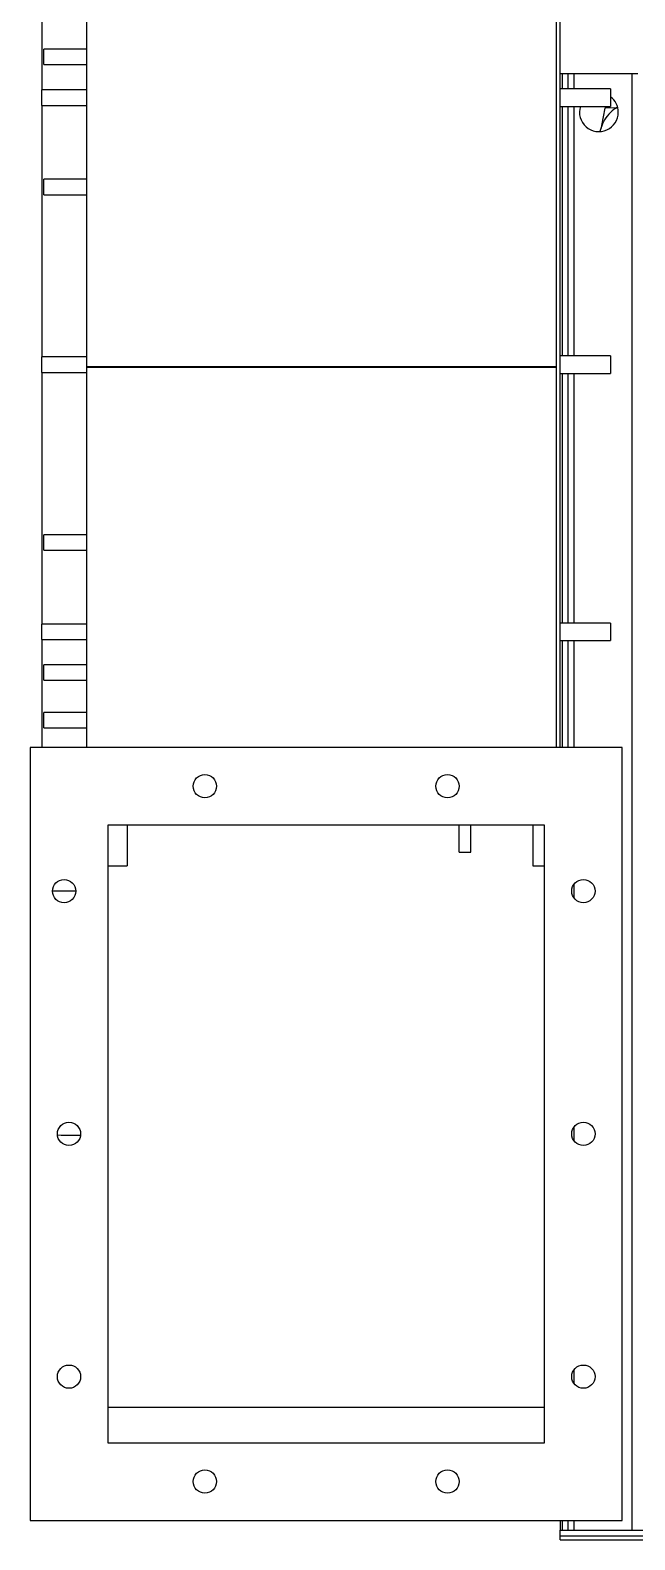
# Model space of a CAD drawing. Header units: millimetres. Extents: x 2 to 418, y 2 to 295.
# Drawn here: x 134.6 to 165.8, y 165.3 to 243 of the extents above; entities that cross this region are included whole.
import ezdxf

# ---------------------------------------------------------------- set-up
doc = ezdxf.new("R2010")
doc.units = ezdxf.units.MM

msp = doc.modelspace()

# ---------------------------------------------------------------- linework, layer by layer
at = {"color": 7, "linetype": 'Continuous', "lineweight": 25}
for p, q in [((137.548, 263.42), (137.548, 225.677)), ((161.748, 263.42), (161.748, 225.677)), ((161.948, 240.396), (161.948, 255.021)), ((135.248, 249.187), (135.248, 239.921)), ((137.548, 242.02), (135.348, 242.02)), ((135.348, 241.42), (135.348, 242.02)), ((135.348, 241.22), (135.348, 241.42)), ((135.348, 241.22), (137.548, 241.22)), ((161.948, 240.771), (162.048, 240.771)), ((161.948, 206.071), (161.948, 240.396)), ((162.048, 240.771), (162.348, 240.771)), ((162.348, 240.771), (162.348, 239.971)), ((162.348, 240.771), (162.648, 240.771)), ((162.648, 240.771), (165.648, 240.771)), ((165.648, 240.771), (165.648, 165.771)), ((165.648, 240.771), (165.948, 240.771)), ((137.548, 239.921), (135.248, 239.921)), ((135.248, 239.175), (135.248, 239.921)), ((164.548, 239.971), (161.948, 239.971)), ((164.548, 239.971), (164.548, 239.071)), ((135.248, 239.121), (135.248, 239.175)), ((135.248, 239.121), (137.548, 239.121)), ((135.248, 239.121), (135.248, 226.171)), ((161.948, 239.071), (164.548, 239.071)), ((162.348, 239.071), (162.348, 226.221)), ((137.548, 235.321), (135.348, 235.321)), ((135.348, 234.575), (135.348, 235.321)), ((135.348, 234.521), (135.348, 234.575)), ((135.348, 234.521), (137.548, 234.521)), ((164.548, 226.221), (161.948, 226.221)), ((164.548, 226.221), (164.548, 225.321)), ((137.548, 226.171), (135.248, 226.171)), ((135.248, 225.371), (135.248, 226.171)), ((137.548, 225.677), (161.748, 225.677)), ((137.548, 225.677), (137.548, 225.646)), ((137.548, 225.646), (161.748, 225.646)), ((137.548, 225.646), (137.548, 206.071)), ((161.748, 225.677), (161.748, 225.646)), ((161.748, 225.646), (161.748, 206.071)), ((135.248, 225.371), (137.548, 225.371)), ((135.248, 225.371), (135.248, 212.421)), ((161.948, 225.321), (164.548, 225.321)), ((162.348, 225.321), (162.348, 212.471)), ((137.548, 217.021), (135.348, 217.021)), ((135.348, 216.221), (135.348, 217.021)), ((135.348, 216.221), (137.548, 216.221)), ((137.548, 212.421), (135.248, 212.421)), ((135.248, 211.621), (135.248, 212.421)), ((164.548, 212.471), (161.948, 212.471)), ((164.548, 212.471), (164.548, 212.411)), ((164.548, 212.411), (164.548, 211.571)), ((135.248, 211.621), (137.548, 211.621)), ((135.248, 211.621), (135.248, 206.071)), ((161.948, 211.571), (164.548, 211.571)), ((162.348, 211.571), (162.348, 206.071)), ((137.548, 210.323), (135.348, 210.323)), ((135.348, 209.523), (135.348, 210.323)), ((135.348, 209.523), (137.548, 209.523)), ((137.548, 207.871), (135.348, 207.871)), ((135.348, 207.071), (135.348, 207.871)), ((135.348, 207.071), (137.548, 207.071)), ((134.648, 206.071), (134.648, 166.271)), ((165.148, 206.071), (134.648, 206.071)), ((165.148, 166.271), (165.148, 206.071)), ((161.148, 202.071), (138.648, 202.071)), ((138.648, 202.071), (138.648, 170.271)), ((139.648, 202.071), (139.648, 199.971)), ((156.748, 200.671), (156.748, 202.071)), ((157.348, 200.671), (157.348, 202.071)), ((160.548, 202.071), (160.548, 199.971)), ((161.148, 170.271), (161.148, 202.071)), ((156.748, 200.671), (157.348, 200.671)), ((138.648, 199.971), (139.648, 199.971)), ((160.548, 199.971), (161.148, 199.971)), ((136.995, 198.671), (135.795, 198.671)), ((136.248, 186.096), (137.243, 186.096)), ((138.648, 170.271), (161.148, 170.271)), ((134.648, 166.271), (165.148, 166.271)), ((161.948, 166.271), (161.948, 165.771)), ((161.948, 165.471), (161.948, 165.771)), ((161.948, 165.771), (208.948, 165.771)), ((162.348, 166.271), (162.348, 165.771)), ((161.948, 165.471), (208.948, 165.471)), ((161.948, 165.271), (161.948, 165.471)), ((161.948, 165.271), (208.948, 165.271))]:
    msp.add_line(p, q, dxfattribs=at)
at = {"color": 8, "linetype": 'Continuous', "lineweight": 25}
for p, q in [((162.048, 240.771), (162.048, 239.971)), ((162.648, 240.771), (162.648, 239.971)), ((162.048, 239.071), (162.048, 226.221)), ((162.648, 239.071), (162.648, 226.221)), ((162.048, 225.321), (162.048, 212.471)), ((162.648, 225.321), (162.648, 212.471)), ((162.048, 211.571), (162.048, 206.071)), ((162.648, 211.571), (162.648, 206.071)), ((162.648, 199.003), (162.648, 198.34)), ((162.648, 186.503), (162.648, 185.84)), ((162.648, 174.003), (162.648, 173.34)), ((138.648, 172.093), (161.148, 172.093)), ((162.048, 166.271), (162.048, 165.771)), ((162.648, 166.271), (162.648, 165.771))]:
    msp.add_line(p, q, dxfattribs=at)
at = {"color": 7, "linetype": 'Continuous', "lineweight": 25, "flags": 128}
for points in [[(164.247, 238.98), (164.085, 238.094), (164.06, 237.958)], [(164.868, 238.999), (164.835, 238.998), (164.247, 238.98)], [(136.051, 186.116), (136.053, 186.115), (136.248, 186.096)]]:
    msp.add_lwpolyline(points, dxfattribs=at)
at = {"color": 7, "linetype": 'Continuous', "lineweight": 25}
for centre in [(143.648, 204.071), (156.148, 204.071), (136.395, 198.669), (163.148, 198.671), (136.648, 186.171), (163.148, 186.171), (136.648, 173.671), (163.148, 173.671), (143.648, 168.271), (156.148, 168.271)]:
    msp.add_circle(centre, 0.6, dxfattribs=at)
for start, end in [(0, 53.1301), (162.5424, 0)]:
    msp.add_arc((163.948, 238.771), 1, start, end, dxfattribs=at)
msp.add_open_spline([(164.901, 239.019), (164.841, 238.985), (164.639, 238.871), (164.372, 238.581), (164.119, 238.2), (164.039, 237.917), (164.003, 237.787)], degree=3, knots=[0, 0, 0, 0, 0.132516, 0.441869, 0.742237, 1, 1, 1, 1], dxfattribs=at)

doc.saveas('drawing.dxf')
